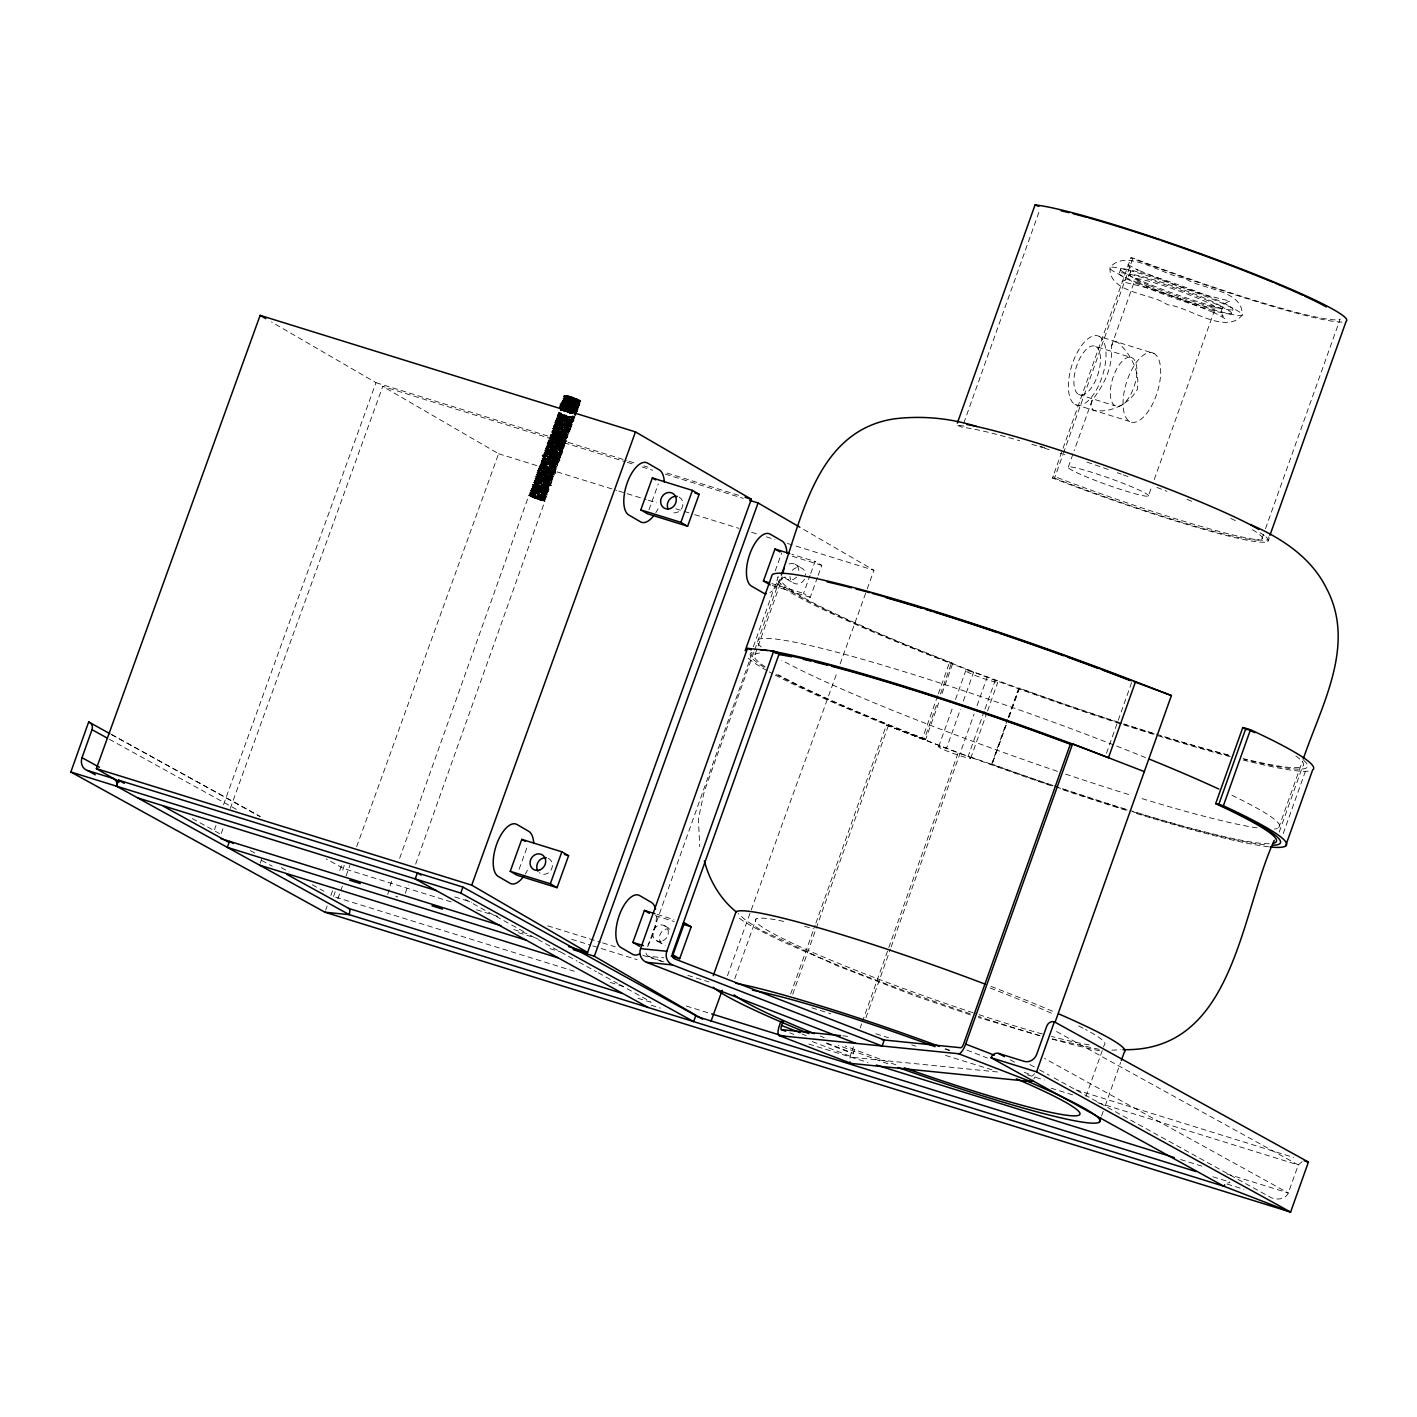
<?xml version="1.0" encoding="UTF-8"?>
<svg xmlns="http://www.w3.org/2000/svg" width="1417" height="1417" viewBox="0 0 1417 1417"><rect width="100%" height="100%" fill="white"/><g stroke="black" fill="none" stroke-linecap="round" stroke-linejoin="round"><path stroke-width="0.75" stroke-dasharray="5 3.75" d="M415.659 864.122L544.978 500.91L528.86 495.454L538.265 499.563L567.792 416.616L559.219 412.754L568.979 418.015L574.115 419.095L570.342 416.332L574.204 418.847L570.449 420.371C539.399 413.215 572.875 415.075 572.096 421.327C551.514 414.561 555.198 410.682 573.991 418.918L557.713 414.295M566.889 415.199L564.621 415.146L535.803 496.747L529.905 495.826L532.863 497.456L536.264 498.766L566.233 414.579M344.207 865.433L342.099 872.482M537.539 497.828L566.765 415.766L562.567 414.632L561.858 416.633L558.652 415.553M1092.153 400.161L1090.789 406.342L1093.286 410.186C1109.83 413.658 1129.243 404.164 1137.266 389.516C1140.419 371.927 1130.589 353.524 1117.517 342.117L1113.744 341.887L1111.495 345.819C1113.195 366.241 1104.605 384.485 1092.153 400.161L1074.104 450.854M260.232 863.13L261.667 859.127M325.662 910.139L327.15 905.959M330.852 895.544L333.827 887.201M339.761 870.516L341.993 864.264M333.544 896.5L335.687 890.496M387.744 894.41L391.482 881.268M399.647 858.33L528.86 495.454M529.303 494.108L531.393 494.002L530.011 492.106L533.872 492L543.898 494.94L546.307 497.154L532.101 492L530.72 490.105L532.438 489.768L541.613 491.823L546.997 494.728L541.896 494.09L541.949 495.454L545.988 496.871L536.813 493.222L529.923 492.354L537.025 496.641L545.598 499.156L540.178 495.826L529.303 494.108L534.563 497.881L544.872 501.246L535.484 497.119M539.594 498.607L568.128 418.422L561.858 416.633L535.396 490.937L547.033 495.153L540.214 493.399L531.428 488.635L534.032 487.802L540.515 489.255L547.741 493.151L537.415 489.875L532.154 486.102L543.03 487.82L548.45 491.15L538.123 487.873L532.863 484.1L543.738 485.818L549.158 489.148L538.85 485.872L533.571 482.099L544.465 483.817L549.885 487.147L541.294 484.632L534.191 480.345L550.593 485.145L542.002 482.63L534.918 478.344L551.302 483.144L540.975 479.867L535.715 476.094L548.237 478.379L551.992 480.717L550.717 481.39L538.779 476.484L536.423 474.093L541.861 474.305L551.851 477.742L552.825 478.893L549.087 478.645L538.513 473.987L537.132 472.091L546.218 473.243L553.108 476.856L549.087 475.439L549.034 474.075L554.136 474.713L546.927 471.241L538.336 469.983L538.69 471.613L543.118 473.863L551.78 477.334L553.427 476.714M534.28 480.629L536.016 479.761L541.507 480.735L550.682 484.897L536.83 479.389L536.122 481.39C533.961 480.186 535.892 484.472 533.571 484.809C530.578 476.573 560.671 491.734 543.561 484.667M534.988 478.627L536.724 477.759L542.215 478.733L551.39 482.896L534.918 478.344M554.844 472.711L553.197 473.331L542.959 469.116C539.594 466.459 570.236 479.407 547.635 469.24C539.186 464.687 534.067 472.18 544.978 474.057M549.566 457.443L559.148 461.127L556.544 462.013L542.038 458.329L558.316 462.952L556.544 462.013L555.925 463.766C560.689 468 543.738 461.074 542.109 458.612C544.252 455.991 563.134 464.103 555.712 462.332C512.122 442.441 590.871 471.347 547.228 457.106L546.927 456.097L559.237 460.879L549.654 457.177L542.746 456.327L549.849 460.614L558.44 463.129L551.195 459.232L542.197 458.364L557.802 464.882L550.487 461.233L541.489 460.366C570.254 474.181 554.065 461.676 540.709 462.084C548.025 471.099 569.351 470.586 543.845 463.979C534.103 463.377 550.434 469.027 552.949 470.09C560.016 471.896 546.997 465.786 544.713 466.299C530.95 464.634 547.617 477.051 554.136 474.713M546.803 465.183L540.462 463.979L540.993 465.75L539.275 466.087L542.959 469.116L532.863 497.456M534.492 498.093L555.163 438.916L565.649 442.866L564.692 441.697L554.685 438.278L549.158 438.314L563.541 445.363L564.852 445.115L563.984 443.698L559.432 441.785L551.142 439.766L548.45 440.315L562.832 447.365L564.108 446.692L560.353 444.353L547.83 442.069L550.186 444.46L562.124 449.366L563.399 448.693L559.644 446.355L547.121 444.07L552.382 447.825L562.708 451.12L557.288 447.79L546.413 446.072L551.674 449.827L562 453.121L556.58 449.791L545.687 448.073L550.965 451.828L561.291 455.123L555.871 451.793L544.978 450.075L550.239 453.83L560.565 457.124L555.145 453.794L544.27 452.076L549.53 455.831L559.857 459.126L554.437 455.796L543.561 454.078L547.228 457.106L545.102 463.111L557.005 467.132L545.456 462.668L541.188 461.977L541.542 463.607M566.357 440.864L550.593 434.31L566.871 438.933L550.752 434.346L566.357 440.864L559.042 437.215L549.973 436.064L555.234 439.819L565.56 443.114L560.3 440.457L549.743 437.959L550.257 439.731L548.538 440.598L553.657 443.167M552.223 433.567L551.868 431.955L555.251 431.955L552.807 428.589L554.543 427.721L565.348 430.343L569.12 433.106L554.915 427.952L553.533 426.056L555.251 425.72L566.056 428.341L569.829 431.105L559.52 427.81L554.242 424.055L565.135 425.773L570.555 429.103L560.229 425.808L554.95 422.053L565.844 423.772L571.264 427.102L560.937 423.807L555.677 420.052L561.114 420.264L571.104 423.683L572.061 424.852L566.853 424.02L567.172 427.102L565.418 428.023L565.348 430.343C548.645 426.747 548.716 428.182 565.95 435.037C574.611 433.159 543.242 425.879 555.783 433.088C576.967 442.972 565.029 431.813 553.108 431.724C547.493 435.621 577.233 442.706 561.557 435.781C552.028 429.457 544.181 439.819 556.385 442.033M549.973 436.064L553.657 439.093L546.927 456.097M571.954 424.675C568.925 426.003 554.206 420.158 558.103 417.714C563.576 416.687 580.368 426.11 566.375 420.619M538.141 499.422C555.11 504.133 535.449 493.984 530.489 495.277C528.736 492.638 532.951 492.638 532.119 490.317L531.34 488.351L534.298 488.546L547.635 492.974L532.278 489.627M553.533 476.891L551.213 474.412L539.045 471.259L538.336 469.983M547.6 443.964L547.954 445.593M548.308 441.962C558.245 451.722 576.205 448.941 549.017 443.22L548.22 442.21L550.026 440.014L564.852 445.115L548.45 440.315M556.863 417.944L557.218 419.556M558.44 412.294L559.201 414.26C559.29 416.155 557.802 416.935 556.367 418.582M530.631 493.063L531.924 492.496L545.262 498.873L542.959 498.111L542.676 496.658L546.307 497.154L529.923 492.354M534.988 480.806L536.919 478.485L550.682 484.897M536.423 476.803L551.39 482.896L536.423 476.803L536.919 478.485L535.484 477.99L536.016 479.761L534.368 480.381L541.418 484.065M539.275 466.087L541.117 467.38C542.87 466.228 539.576 463.518 542.622 462.473L556.385 468.885L542.534 463.377L542.339 466.476L555.588 471.135L542.215 466.282L539.186 466.335L541.453 468.992L538.566 468.088M550.363 436.206C590.251 445.434 544.996 440.616 553.303 432.451L567.066 438.863L553.144 433.602L551.479 432.344L554.171 431.264L552.736 428.306M569.917 430.857L556.155 424.445L554.242 426.765C551.16 420.371 573.46 428.749 569.191 428.784L566.889 430.378L553.445 426.304L569.917 430.857L559.449 426.907L555.163 438.916M560.423 420.636C538.46 420.14 595.335 437.924 556.881 422.443C556.066 424.392 552.453 424.055 557.519 426.322L553.25 438.331M556.385 420.76L571.352 426.854L557.59 420.442C555.854 421.611 557.182 422.107 554.95 422.585M572.061 424.852L558.298 418.44C556.226 419.627 558.369 420.14 555.659 420.583M569.085 419.839L573.283 420.92C572.255 423.098 569.847 418.724 570.892 421.735C575.763 425.755 555.393 418.724 559.007 416.439L572.769 422.851M529.993 496.021L529.781 494.002M530.95 495.861L530.844 493.63M539.912 494.94L530.72 490.636L532.438 489.768L531.924 487.997L547.724 492.726L532.154 486.102L546.608 491.841L548.344 490.973L532.225 486.385C546.661 495.543 557.218 492.39 534.209 487.306L532.774 484.348L549.158 489.148L533.695 485.624M532.987 487.625C529.852 485.057 536.866 486.987 534.262 484.313L534.351 483.374C532.579 472.428 572.858 496.393 535.715 478.804M545.935 491.788L546.696 489.095C553.498 487.342 538.903 483.463 535.626 483.303L534.191 480.345M537.982 473.615C534.847 471.046 541.843 472.977 539.239 470.302L539.045 467.982M537.858 470.09L539.682 471.383L540.391 469.381L554.242 474.89L551.922 472.41L540.621 469.293L539.186 466.335M548.662 443.592C542.569 444.353 565.985 453.351 560.902 449.756C548.68 446.426 535.396 443.415 559.75 450.393L562.071 448.799C563.665 451.846 550.983 444.637 547.192 444.353C561.628 453.493 572.185 450.34 549.176 445.275L547.741 442.317M548.964 450.34L545.687 448.073L547.405 447.737L546.891 445.965L548.999 445.77L547.511 444.212L549.707 443.769L549.371 441.59M550.806 437.57L563.328 440.386L566.977 439.111L553.622 434.257L550.664 434.594L566.269 441.112L565.525 440.545C563.86 442.423 566.711 444.23 561.114 441.661L560.494 443.415C571.334 446.621 555.588 438.296 551.319 439.27L550.451 435.958L561.008 438.438M550.735 438.012L551.851 437.764L551.355 436.277C551.178 434.08 553.02 437.322 550.682 436.773L551.337 436.082L565.649 442.866M551.443 436.011L552.736 435.267L552.081 434.275C555.677 430.52 564.993 438.685 567.579 436.932C565.72 434.187 570.183 435.586 565.95 435.037L565.188 437.747M562 432.876C556.296 431.902 549.69 426.251 556.474 426.251C561.345 424.392 557.926 413.569 566.286 420.867C579.925 426.623 564.604 420.017 558.44 419.255L557.678 417.82M542.64 468.106L545.102 463.111L541.808 460.224L550.363 461.8L557.713 465.13L542.109 458.612L543.845 457.744L543.313 455.973L547.6 456.664M561.841 413.427L557.802 414.579L573.407 421.097L561.77 416.881M530.543 496.375L529.214 494.356M546.413 496.906L533.607 491.008L532.898 493.01L529.692 494.25M541.028 467.628L554.862 473.136L553.445 471.383L554.826 470.568C553.746 471.135 526.77 460.667 548.946 465.803M552.506 455.796C548.078 453.015 540.727 454.272 544.677 457.372L546.448 454.963L559.237 460.879M553.657 429.564L569.014 432.929C564.409 429.369 549.105 425.578 553.852 431.6L551.798 437.357C548.999 435.55 553.002 439.164 549.955 438.774L549.247 438.066M554.561 429.599L555.712 428.944L568.5 434.86M557.094 418.759L559.272 418.936L560.707 414.933C597 429.634 545.793 412.17 561.663 413.941L560.76 414.242C557.979 413.215 557.643 416.208 557.926 417.554M532.083 496.127L554.33 432.256L556.155 432.646M555.039 422.337L558.812 421.947L560.76 414.242M531.534 496.871L531.038 495.649C527.673 494.019 551.62 504.771 541.489 499.369L541.188 496.092L543.597 496.357L543.915 493.169L531.428 488.103L542.569 493.718M557.519 426.322L557.908 422.248L571.157 426.924L554.862 422.301M559.449 426.907L563.718 414.898L566.056 415.075M569.935 419.343L569.616 418.334C567.402 414.526 578.473 417.997 572.858 416.846L571.883 416.368L572.309 417.732M541.949 495.454L542.233 497.172L545.598 499.156L531.836 493.399M546.147 483.711L545.793 487.165L549.247 488.9M549.087 475.439L549.353 477.139L552.736 479.141L549.07 480.434L535.626 476.342L550.133 480.026M560.494 443.415L560.76 445.115L564.108 446.692L555.765 443.787M554.366 427.562L554.702 429.758L552.807 430.768L554.738 428.448L554.242 426.765L569.209 432.858L568.43 431.193L566.711 430.892L569.12 433.106L564.001 432.026L564.32 435.108C574.682 439.784 551.744 432.752 555.003 430.945L566.924 435.851L564.108 433.85L552.01 430.307L568.306 434.93M568.235 421.646L566.959 425.844M549.849 473.88L551.124 469.682M542.746 456.327L544.181 459.285L541.4 460.614L557.005 467.132L555.429 467.734L542.764 463.288L542.18 461.357L553.409 463.873L554.012 460.064L557.784 460.808L557.218 459.569M561.964 439.855L563.24 435.657M558.121 433.407C563.346 436.595 572.61 437.251 565.046 433.106L564.533 430.538L566.375 429.351L566.127 426.021L571.246 426.676M568.376 421.841L569.669 417.643C573.354 420.424 576.542 416.509 572.096 416.297L568.872 423.098L570.714 424.533L568.306 426.375L568.748 427.739M542.959 498.111L542.25 500.112C551.886 501.848 529.586 494.285 530.135 495.631M534.882 481.869L546.059 487.165L545.811 490.105L548.538 490.902L533.624 486.066M552.825 478.893C550.717 474.961 540.887 472.286 537.822 474.305L538.301 475.793L536.335 477.051L551.302 483.144L547.936 481.16L548.273 477.688L537.132 472.091L549.619 477.157L549.389 480.097C553.303 481.036 552.276 477.175 550.168 481.833C551.319 484.047 547.015 488.458 550.487 484.968M541.312 463.04C540.568 457.177 548.662 463.625 553.905 465.148L549.619 477.157L553.445 477.139L547.121 474.66M557.218 458.081L544.27 452.076L556.757 457.142L555.801 462.084C560.105 464.174 555.978 461.34 559.024 460.95M549.141 441.838L560.317 447.134L558.883 451.137L562.088 452.873L547.706 445.841L546.395 446.603L562 453.121L545.598 448.321L546.519 449.596M566.481 433.549L567.066 434.789L564.763 434.612L560.317 447.134L562.655 447.861L564.143 447.117L548.538 440.067M567.615 423.4L569.333 424.055L565.294 433.106L567.154 434.541M543.012 500.024L544.341 498.589L543.667 497.597M555.677 470.887L541.365 464.103L540.072 464.369L540.763 465.361L553.338 468.407L555.747 466.565L553.905 465.148L554.614 463.146L543.437 457.85M563.045 443.751L562.602 442.387L565.011 440.545L564.338 439.553M535.591 479.867L546.767 485.163L546.059 487.165L547.812 488.83L538.779 484.951M550.806 477.582L551.372 478.822L537.22 472.375L538.513 472.109M540.107 467.61L552.63 470.409L554.933 468.814L554.366 467.575M545.297 455.619C540.284 452.289 552.913 456.309 554.596 456.469C559.432 457.638 559.166 459.958 560.14 457.089C557.767 454.52 542.268 448.782 544.323 455.353L544.234 456.292C542.374 458.825 552.63 457.337 556.19 460.401L558.511 458.807L556.757 457.142L557.837 456.327C565.401 456.557 555.836 452.909 550.894 450.925M554.968 452.643C569.138 458.169 552.843 447.896 546.873 449.224L546.165 447.967L558.174 453.139C559.502 462.137 527.018 440.368 558.635 455.565L559.219 456.805L556.916 458.4L544.394 455.601M562.071 448.799L561.486 447.559M565.631 438.792L565.064 437.552M569.191 428.784L568.624 427.544M572.751 418.777L569.528 416.527M574.806 416.669L572.362 417.023L571.6 419.733M544.128 500.591L543.632 498.908L544.854 498.589L542.959 499.599L530.596 493.878M552.612 478.964L550.77 478.893L551.266 480.576L549.07 480.434L549.495 481.78M547.369 476.732L551.975 478.574L552.913 472.888L554.206 472.322L541.418 468.531M556.899 466.955L555.039 466.884L555.535 468.566L553.338 468.407L553.781 469.771M564.887 442.299L562 447.365L563.399 448.693M569.793 428.536L554.153 424.303L568.589 428.855C570.962 427.367 569.528 424.09 571.937 422.532L572.574 422.921M531.552 491.628C531.428 488.086 543.402 492.939 546.997 494.728C545.191 492.673 549.247 490.353 548.042 487.838L547.245 487.59M552.311 479.105L552.311 475.829L539.151 469.859M560.14 457.089L558.635 455.565M567.987 435.054L567.987 431.795L554.844 425.826M554.95 424.763C573.761 438.367 569.191 427.155 572.982 417.785L572.185 417.537M405.262 893.312L408.238 884.97M753.383 646.63L778.27 576.737A281.416 23.062 19.6 0 0 951.445 663.085L996.346 680.922A17.057 1.399 19.6 0 1 989.792 680.532A17.057 1.399 19.6 0 1 968.59 672.597A17.057 1.399 19.6 0 1 971.46 671.623L975.002 672.668A17.057 1.399 19.6 0 1 987.295 676.954L1019.018 688.343A281.416 23.062 19.6 0 0 1121.892 723.68M647.728 946.645L752.409 652.652M753.915 652.174L704.196 791.802L698.368 818.937L699.785 846.693M754.641 650.102L780.625 577.162M755.19 654.247L757.387 648.083M758.113 646.028L782.273 578.189M734.75 978.775L756.04 918.995M963.79 423.134L1039.989 209.185M790.651 994.026L815.147 925.212M815.891 923.14L886.422 725.061L969.263 756.997A17.057 1.399 19.6 0 1 962.71 756.589A17.057 1.399 19.6 0 1 941.508 748.654A17.057 1.399 19.6 0 1 944.377 747.68L946.521 748.318L960.425 709.262M792.723 994.238L888.494 725.256M937.647 695.765L922.29 738.93A287.81 23.575 19.6 0 1 769.396 671.941M938.391 693.71L949.372 662.873A287.81 23.575 19.6 0 1 775.276 582.157M776.41 674.492A281.416 23.062 19.6 0 0 924.345 739.143L937.523 702.141M940.463 693.923L951.445 663.085L952.809 663.227L941.827 694.064M924.345 739.143L925.726 739.284L938.904 702.283M938.674 746.67L952.596 707.614M955.519 699.396L965.774 670.613M963.347 701.025L973.603 672.243L949.372 662.873M1119.306 273.127L1120.741 269.124M1265.966 536.937A170.554 13.975 19.6 0 1 1052.477 477.972L1130.872 257.788L1132.945 258A164.159 13.444 19.6 0 0 1340.145 319.091L1265.434 528.878M1052.477 477.972L1054.531 478.184L1062.679 455.335M1063.423 453.263L1132.945 258M849.899 1058.109A10.663 3.348 -68.8 0 1 851.227 1053.061L853.459 1046.809M860.137 1028.051L861.625 1023.871M862.368 1021.781L958.14 752.817L991.935 764.418A281.416 23.062 19.6 0 0 1053.097 785.886M997.55 1071.978L853.247 1057.419A4.269 1.346 -68.8 0 1 853.3 1053.274L855.531 1047.021M865.911 1017.831L890.425 949.018M891.169 946.928L974.117 713.955M977.039 705.737L987.295 676.954M1068.312 467.061L1073.378 452.873M1111.495 345.819L1135.318 278.919M984.23 711.192L968.13 756.43L991.404 764.773A287.81 23.575 19.6 0 0 1051.892 786.028M984.974 709.138L995.212 680.355L1018.486 688.715A287.81 23.575 19.6 0 0 1154.855 734.768M970.698 758.254L986.817 713.034M987.543 710.98L997.781 682.197M991.404 764.773L1007.505 719.553M1008.231 717.498L1018.486 688.715M1005.84 725.362L991.935 764.418L1006.194 725.114M1008.762 717.126L1019.372 688.113A277.147 22.707 19.6 0 0 1121.75 723.255M1009.117 716.896L1019.372 688.113M1148.372 496.021A42.634 3.489 19.6 0 0 1091.409 472.198A42.634 3.489 19.6 0 0 1085.263 476.413A42.634 3.489 19.6 0 0 1148.372 496.021L1151.312 487.749M1154.27 479.477L1215.379 307.861A42.634 3.489 19.6 0 0 1158.415 284.038A42.634 3.489 19.6 0 0 1152.251 288.253A42.634 3.489 19.6 0 0 1215.379 307.861M1231.391 313.653A59.691 4.889 19.6 0 0 1151.631 280.3A59.691 4.889 19.6 0 0 1143.023 286.216A59.691 4.889 19.6 0 0 1231.391 313.653L1232.808 309.65A59.691 4.889 19.6 0 0 1153.066 276.297A59.691 4.889 19.6 0 0 1144.44 282.213A59.691 4.889 19.6 0 0 1232.808 309.65M1106.482 753.259L1132.094 681.311M1261.75 539.275L1264.708 530.95M1267.754 541.436L1268.463 539.434M1085.936 1096.457L1104.286 1044.914A185.485 15.197 19.6 0 0 1085.599 1029.521M1101.54 1116.029L1104.481 1107.793M1105.225 1105.721L1120.617 1062.449M1278.719 827.829L1302.471 761.142M1279.214 832.133L1302.648 766.349M1283.217 833.568L1306.651 767.784M214.481 829.707L215.986 825.544M223.496 804.75L375.983 382.679L271.515 321.978M221.247 833.444L223.514 827.209M230.262 808.487L382.749 386.416L625.251 461.712M337.866 898.679L342.365 886.21M346.12 875.812L349.875 865.415M356.641 846.711L498.607 453.741L382.749 386.416M519.118 869.223L527.779 845.276M648.968 509.819L658.338 483.852M775.205 570.892L781.706 552.913M817.45 577.339L810.241 597.319L803.528 593.404L810.028 575.444M810.737 573.442L815.076 561.469L791.855 554.26M818.176 575.355L821.789 565.365L815.076 561.469M727.47 975.728L837.146 672.172M840.157 663.847L866.442 591.084M867.204 588.994L873.952 570.289L801.792 528.346M560.459 418.068L561.805 414.313L558.511 412.577L559.91 413.923L558.404 415.819M569.793 417.838C572.592 416.563 566.747 415.783 568.128 418.422M562.478 421.15L555.588 420.3L567.668 423.842L568.943 419.645M564.108 433.85C563.895 431.229 549.885 427.845 552.01 433.017M563.381 435.851L564.32 435.108L551.78 432.203C554.614 434.346 548.485 433.513 551.514 435.568M562.673 437.853L563.275 434.027L565.773 434.063L564.055 433.407M561.256 441.856L562.531 437.658M560.53 443.858L561.823 439.66M559.821 445.859L560.76 445.115L550.682 442.511M559.113 447.861L560.388 443.663L564.852 445.115L548.928 440.209M558.404 449.862L559.68 445.664M557.678 451.864L558.971 447.666M544.89 450.323L556.97 453.865L558.263 449.667M556.261 455.867L560.459 456.947L544.181 452.324L556.261 455.867L557.554 451.669M555.553 457.868L556.828 453.67M554.826 459.87L556.119 455.672M554.118 461.871L555.411 457.673C562.531 458.523 556.031 464.617 555.34 467.327C556.686 469.842 550.593 476.803 554.047 474.961L551.744 472.924L554.118 472.57M552.701 465.874L553.976 461.676M551.975 467.876L553.268 463.678M551.266 469.877L552.559 465.679M550.558 471.879L551.851 467.681M543.225 475.209L536.335 474.341L548.414 477.883L549.353 477.139L545.279 476.059M547.706 479.885L550.416 471.684M546.997 481.886C549.459 478.503 531.233 479.265 536.901 477.263C537.008 474.217 548.645 478.857 551.904 480.965C548.432 480.505 551.248 484.189 548.627 484.897L535.13 481.621M546.289 483.888L546.891 480.08L552.01 481.142L551.355 480.328M545.563 485.889L546.856 481.691M544.854 487.891C546.218 486.456 531.924 481.55 533.447 485.872M544.146 489.892L545.421 485.712M543.437 491.894L544.713 487.714L534.28 482.807M541.294 497.898L542.233 497.172L532.243 494.303L531.499 491.38L542.711 493.895L544.004 489.715L548.45 491.15M542.002 495.897L543.296 491.717M533.607 496.552L535.396 490.937M539.895 500.024L541.152 497.721C535.591 496.658 525.902 490.689 533.66 490.3M1302.134 1161.603L1298.291 1164.951L1288.301 1192.972C1285.626 1199.437 1277.16 1200.128 1271.403 1197.808L1051.148 1076.265M561.415 412.932L560.707 414.933L559.113 413.817M542.534 463.377C544.234 453.103 552.736 460.72 557.802 464.882M536.83 479.389L538.177 475.634C533.766 474.181 540.072 474.305 537.521 472.233L552.683 476.573M541.613 500.555L534.492 496.96M556.97 419.822L556.775 418.192L558.971 417.749L558.493 416.261M555.553 423.825L555.34 422.195L557.82 422.496L570.502 426.535M547.706 445.841L548.751 448.463L547.529 449.366L545.775 448.357L549.3 446.957L551.426 440.953L564.232 446.869M559.308 456.557C555.553 455.194 541.737 449.844 546.377 450.287L546.856 451.775L545.758 452.041M545.563 451.846L545.368 450.216L547.83 450.517L561.167 454.946M542.25 461.605C541.383 460.1 543.03 458.683 543.845 457.744M548.414 477.883L551.248 479.885L537.132 474.801C539.647 470.922 540.869 466.406 541.099 462.225L556.261 466.565L555.57 465.378L557.058 464.315L556.296 463.377L557.767 462.314L557.891 458.878L559.857 459.126L558.511 458.807M538.442 471.861L537.769 470.338M535.697 476.626C538.779 476.271 535.325 472.764 539.363 474.288M532.739 487.873L532.544 486.244L533.536 486.314M555.73 424.002L557.023 423.258L556.509 421.558M555.021 426.003L556.296 425.259L555.801 423.559M554.295 428.005L555.588 427.261L555.074 425.561M552.169 434.009L553.445 433.265L552.949 431.565M550.026 440.014L551.319 439.27L549.158 438.314M545.031 454.042L546.324 453.281L545.811 451.598M542.18 462.048L543.473 461.287L542.959 459.604M541.471 464.05L542.764 463.288L541.471 463.359L541.861 465.786L539.346 466.37M538.637 468.372L541.152 467.787L540.833 465.608M538.247 470.231L540.621 469.293L539.399 469.612M537.911 474.057L539.204 473.296L538.69 471.613M535.768 480.062L537.061 479.3L536.547 477.618M535.059 482.063L536.352 481.302L535.839 479.619M534.351 484.065L535.626 483.303L534.404 483.622M532.916 488.068L534.209 487.306L532.916 487.377L533.5 489.308L532.207 490.069M543.101 500.945L542.959 499.599M557.572 415.943L557.713 417.005M557.891 414.331L560.406 413.746L559.91 412.241M558.457 416.067L557.164 416.332L558.847 417.59M557.749 418.068L556.456 418.334L561.504 421.15M554.33 424.338L555.623 424.073M553.604 426.34L554.897 426.074M552.896 428.341L555.889 428.448L553.445 426.304M571.547 425.047L567.668 423.842M570.431 428.926C565.72 429.351 568.483 441.909 562.815 439.359M549.335 438.349L563.665 441.998M548.627 440.35L551.426 440.953L552.152 438.951L563.718 443.804L565.454 442.936M547.83 442.069L549.194 442.086M566.162 440.935L563.328 440.386L563.753 441.75M547.777 446.089L546.484 446.355C553.657 448.197 558.068 454.52 561.876 452.944M545.049 450.358L547.564 449.774L547.245 447.595M544.341 452.36L545.634 452.094M544.181 452.324L546.625 454.467L543.632 454.361L554.702 459.675M542.924 456.363L545.439 455.778L545.102 453.599M556.633 461.765L556.19 460.401L557.837 461.375L544.748 456.469C542.02 457.726 544.358 462.403 540.78 462.367L545.811 465.183M559.75 458.949L556.916 458.4L557.342 459.763M557.607 464.953L553.409 463.873M537.929 470.373L539.222 470.107M555.464 470.958L552.63 470.409L553.073 471.772M554.755 472.959L552.223 473.579L539.859 467.858M534.368 480.381L535.661 480.115M545.51 485.446C551.833 485.73 546.2 488.971 549.761 486.97L540.302 483.463L533.571 482.63M532.934 484.384L548.538 490.902M532.81 488.121L531.517 488.387C542.215 494.462 549.07 492.407 544.181 501.175M532.774 484.348L535.219 486.492L533.607 491.008L530.808 490.388L541.861 495.72M530.082 492.39C536.069 489.148 528.931 480.204 544.004 489.715M529.373 494.391L530.667 494.126M546.909 494.976L542.711 493.895M1227.742 1182.912L1229.743 1182.61M1111.92 1050.156L1120.705 1049.749M549.654 438.207C553.002 437.41 555.358 439.323 561.114 441.661M548.22 442.21L550.416 441.767L550.097 439.571M539.664 466.228C547.068 466.53 554.384 471.843 556.173 468.956L548.857 466.051M538.956 468.23L540.054 468.053M534.971 482.311L533.483 482.347L536.848 484.366M646.028 953.021A4.269 4.038 -84.2 0 0 648.596 956.28L663.882 957.821M842.761 1035.827L849.314 1036.5M558.581 415.996L560.034 416.244M557.784 418.263L571.937 422.532L572.858 416.846L573.336 417.838L574.487 416.793L573.69 415.783M549.229 442.281L554.632 443.167M548.503 444.283L551.868 444.655M547.883 446.036L549.353 446.266M544.358 460.277L542.711 459.852M539.966 468.301L543.331 468.673M539.328 470.054L553.409 474.571M539.239 470.302L550.699 473.402M538.619 472.056L553.338 476.962M530.684 494.32C534.687 493.948 528.736 495.95 532.579 496.375M1099.202 1049.359L1052.176 1038.927M559.237 418.493L569.227 421.345M549.973 444.513L562.762 448.303L560.742 450.872C557.66 449.384 562.638 453.493 559.538 453.068L558.333 454.396L556.97 453.865M532.863 492.549L546.2 496.977M532.154 494.551C550.628 502.876 543.278 493.47 549.211 486.332C548.592 485.021 546.679 485.199 548.202 481.16C550.398 478.928 535.52 474.234 537.025 475.864M551.071 446.904L562.602 450.943C560.423 450.659 559.573 453.316 561.256 454.698M546.076 460.915L554.26 463.394M541.099 474.925L545.368 475.811M1040.007 1035.845L978.474 1017.512M562.39 421.398L571.866 424.923M553.834 445.434L563.311 448.941M545.279 469.452L552.984 472.02L554.313 470.568L553.657 469.576M554.933 468.814L556.296 469.133L555.623 468.318M1099.309 336.467A36.24 16.172 -72.7 0 1 1093.587 394.387A36.24 16.172 -72.7 0 1 1068.666 380.624A36.24 16.172 -72.7 0 1 1099.309 336.467L1153.969 353.435A36.24 16.172 -72.7 0 1 1148.248 411.355A36.24 16.172 -72.7 0 1 1123.327 397.592A36.24 16.172 -72.7 0 1 1153.969 353.435M1095.731 346.474A25.577 11.425 -72.7 0 1 1091.71 387.355A25.577 11.425 -72.7 0 1 1074.104 377.648A25.577 11.425 -72.7 0 1 1095.731 346.474L1132.183 357.793A25.577 11.425 -72.7 0 1 1128.145 398.673A25.577 11.425 -72.7 0 1 1110.556 388.966A25.577 11.425 -72.7 0 1 1132.183 357.793M1078.638 394.511L1115.073 405.829M1075.06 404.518L1129.739 421.487M375.983 382.679L626.916 460.596M629.024 461.251L635.347 463.217M643.779 465.839L647.994 467.149M666.982 473.03L738.664 495.295M627.359 462.367L633.682 464.333M642.114 466.955L652.67 470.231M665.317 474.146L743.34 498.377M498.607 453.741L616.696 490.406M618.804 491.061L625.127 493.027M627.235 493.683L646.223 499.563M648.331 500.219L656.762 502.84M675.732 508.738L692.612 513.981M694.72 514.637L739.001 528.382M751.648 532.314L757.971 534.28M766.42 536.884L774.851 539.505M787.498 543.437L793.821 545.403M795.929 546.059L873.952 570.289M792.245 556.19L821.789 565.365M771.875 583.591L803.528 593.404M772.265 585.522L810.241 597.319M657.063 914.355L673.943 919.598M655.345 915.648L674.333 921.546M454.733 896.961L471.631 902.204M547.706 925.832L600.542 942.234M602.65 942.89L615.332 946.822M642.804 955.359L663.935 961.913M811.852 1007.841L830.858 1013.757M944.98 1049.182L949.195 1050.493M1027.378 1074.777L1044.294 1080.02M1075.981 1089.868L1293.632 1157.441M451.244 901.92L343.516 868.479L326.105 858.861M476.59 909.803L497.721 916.356M571.653 939.312L590.659 945.21M592.767 945.865L599.108 947.849M601.215 948.504L637.136 959.646M687.83 975.392L708.943 981.946M875.83 1033.772L888.494 1037.705M911.733 1044.914L915.949 1046.224M945.529 1055.417L994.114 1070.49M1051.148 1088.203L1074.387 1095.412M1097.608 1102.639L1298.291 1164.951L1054.496 1030.407M513.769 929.57L528.523 934.157M518.427 932.652L537.415 938.55M549.955 948.646L560.477 951.923M335.652 897.156L576.453 971.92M610.249 982.424L625.039 987.011M686.306 1006.035L709.527 1013.244M808.806 1044.081L867.966 1062.449M1180.574 1159.513L1201.705 1166.085M1227.051 1173.949L1288.301 1192.972L1044.524 1058.428M638.04 998.277L652.847 1002.882M1212.899 1176.783L1229.797 1182.026M651.165 1005.22L660.428 1008.089M1226.998 1184.027L1243.913 1189.27M557.926 457.567L559.945 458.878M555.074 465.573L557.094 466.884M540.586 465.856L554.95 472.888M540.072 487.82C549.141 488.883 541.418 492.638 547.121 494.905M564.533 422.018L571.228 424.533M564.568 428.43C555.057 421.469 557.696 431.689 553.409 429.829M556.686 444.035L564.019 446.94M970.468 1014.909L914.532 995.708L836.367 965.455L760.61 929.959L745.997 920.519L738.186 913.575M572.185 416.049L573.566 416.527M550.097 478.096L551.461 478.574M546.537 488.103L547.901 488.582M554.508 456.717C567.508 460.082 555.712 449.065 546.289 449.844M550.947 466.724L554.401 468.017M395.75 896.182L397.787 896.961M571.476 418.05L567.792 416.616M567.916 428.058L555.659 422.762M564.356 438.066L553.232 433.354M560.778 448.073L547.901 442.352M553.657 468.088L547.918 465.803M886.422 725.061L958.14 752.817M966.961 1050.121L987.454 1058.056M1024.332 1072.332L1032.532 1075.503A4.269 1.346 -68.8 0 0 1034.445 1073.625M648.596 956.28L662.961 961.86M826.66 1042.965L853.3 1053.274M802.057 1034.02L806.149 1035.614M826.642 1043.55L851.227 1053.061M789.73 1032.834L793.821 1034.41M812.278 1041.548L853.247 1057.419M569.669 417.643L561.805 414.313M567.526 423.648L563.594 421.77M566.818 425.649L555.747 420.335L558.44 419.255L557.147 419.308L557.731 421.256L556.261 421.823M564.674 431.654L555.269 427.597L558.209 419.343L565.56 422.868M563.966 433.655L556.19 430.077M558.528 442.635L560.388 443.663M555.411 457.673C545.598 457.992 543.703 445.647 552.825 452.041M549.707 473.685L538.478 468.336M547.564 479.69C535.98 479.212 536.901 466.707 547.033 474.908M566.375 429.351L569.723 430.927M558.44 442.883C548.379 435.054 550.186 442.689 547.104 446.78C547.086 449.88 544.907 454.662 544.146 455.849M543.473 484.933C538.07 478.291 531.375 484.667 537.982 487.2M564.232 420.017L558.936 417.342M572.929 415.978L574.717 416.917M1029.911 1064.539L1037.634 1068.808M1039.564 1069.87L1049.218 1075.202M1010.179 1059.81L1015.971 1062.998M465.485 899.494L509.748 923.919M511.679 924.982L525.14 932.421M530.188 935.202L577.109 961.098M579.039 962.161L596.362 971.725M598.293 972.788L617.529 983.398M619.459 984.461L650.244 1001.465M111.288 734.36L260.232 816.546M111.766 734.715L259.966 816.511M109.41 739.284L237.1 809.745M192.305 818.548L221.318 834.578M250.348 850.59L256.158 853.796M281.31 867.665L289.05 871.933M312.254 884.757L323.873 891.169M261.667 860.456L272.223 866.177M795.061 564.232L801.774 568.146M787.108 579.323L793.821 583.219M664.148 925.496L670.861 929.393A8.52 7.599 -59.8 0 0 659.861 935.025A8.52 7.599 -59.8 0 0 665.494 945.334M656.868 940.888L663.581 944.802M574.062 415.836L574.912 416.846M562.088 452.873L561.309 451.208L546.997 447.843M570.165 423.736L569.74 422.372L572.131 420.53L571.476 419.538M569.457 425.738L569.032 424.374L571.423 422.532L570.768 421.54M568.04 429.741L567.597 428.377L570.006 426.535L569.333 425.543M566.605 433.744L566.18 432.38L568.571 430.538L567.916 429.546M565.897 435.745L565.454 434.381L567.863 432.539L567.19 431.547M564.462 439.748L564.037 438.384L566.428 436.542L565.773 435.55M562.336 445.753L561.894 444.389L564.303 442.547L563.629 441.555M561.61 447.754L561.185 446.39L563.576 444.548L562.921 443.556M560.902 449.756L560.477 448.392L562.868 446.55L562.212 445.558M559.485 453.759L559.042 452.395L561.451 450.553L560.778 449.561M558.759 455.76C558.688 454.963 562.018 455.619 560.866 451.81C563.505 449.791 561.894 446.762 564.515 444.814C564.533 442.015 565.525 439.217 567.278 437.056C563.275 435.745 552.807 429.989 552.701 431.831M558.05 457.762L557.625 456.398L560.016 454.556L559.361 453.564M555.198 465.768L554.773 464.404L557.164 462.562L556.509 461.57M554.49 467.769L554.065 466.406L556.456 464.563L555.801 463.572M551.638 475.775L551.213 474.412L553.604 472.57L552.949 471.578M550.93 477.777L550.487 476.413L552.896 474.571L552.223 473.579M550.221 479.778L549.778 478.415L552.187 476.573L551.514 475.581M548.786 483.782L548.361 482.435L550.752 480.576L550.097 479.584M548.078 485.783L547.635 484.437L550.044 482.577L549.371 481.585M547.369 487.785L546.927 486.438L549.335 484.579L548.662 483.587M546.643 489.786L546.218 488.44L548.609 486.58L547.954 485.588M545.226 493.789L544.783 492.443L547.192 490.583L546.519 489.591M544.518 495.791L544.075 494.444L546.484 492.585L545.811 491.593M543.791 497.792L543.366 496.446L545.758 494.586L545.102 493.594M543.083 499.794L542.658 498.447L545.049 496.588L544.394 495.596M570.041 423.541L570.714 424.533M537.256 475.616L537.592 477.795L536.299 477.866M1268.498 536.866A170.554 13.975 19.6 0 1 1053.185 475.97M1341.952 322.066A170.554 13.975 19.6 0 1 1130.872 257.788M964.074 426.145A170.554 13.975 19.6 0 0 956.652 425.1L962.32 427.296A164.159 13.444 19.6 0 1 1019.673 440.722M1039.883 446.16A170.554 13.975 19.6 0 1 1047.57 448.569M1260.067 532.703A170.554 13.975 19.6 0 1 1264.832 535.998M887.981 1063.83A206.793 16.951 19.6 0 1 838.333 1045.268M945.546 1048.669A206.793 16.951 19.6 0 1 949.709 1050.245M895.934 1064.84A185.485 15.197 19.6 0 1 845.223 1045.959M824.304 1037.722A185.485 15.197 19.6 0 1 820.248 1036.075M1099.574 1050.723A206.793 16.951 19.6 0 1 1051.52 1038.909M1039.777 1035.561A206.793 16.951 19.6 0 1 978.261 1016.379M969.972 1013.633A206.793 16.951 19.6 0 1 738.186 917.206M991.068 986.409A206.793 16.951 19.6 0 1 1054.903 1012.234M1089.159 1044.843A185.485 15.197 19.6 0 1 1051.396 1036.412M1042.363 1033.967A185.485 15.197 19.6 0 1 975.162 1013.438M973.036 1012.748A185.485 15.197 19.6 0 1 786.205 940.233A185.485 15.197 19.6 0 1 787.09 922.13M804.59 926.364A185.485 15.197 19.6 0 1 813.393 928.684M990.146 988.003A185.485 15.197 19.6 0 1 1053.309 1014.041M1078.638 1025.926A185.485 15.197 19.6 0 1 1083.97 1028.653M1231.975 795.291A277.147 22.707 19.6 0 1 1274.503 829.016M1257.056 827.865A277.147 22.707 19.6 0 1 1139.516 797.86M1128.64 794.512A277.147 22.707 19.6 0 1 1063.582 773.399M1057.489 771.344A277.147 22.707 19.6 0 1 781.67 660.198M761.248 646.984A277.147 22.707 19.6 0 1 853.512 656.744A277.147 22.707 19.6 0 1 1114.524 745.253M1116.631 746.086A277.147 22.707 19.6 0 1 1145.485 757.564M1252.398 529.675A164.159 13.444 19.6 0 1 1217.593 532.438A164.159 13.444 19.6 0 1 1054.531 478.184M1031.859 444.318A164.159 13.444 19.6 0 1 1042.416 447.559M1044.347 448.162A164.159 13.444 19.6 0 1 1052.193 450.624M1060.27 453.227A164.159 13.444 19.6 0 1 1068.507 455.902M1086.928 462.084A164.159 13.444 19.6 0 1 1109.21 469.824M1117.304 472.711A164.159 13.444 19.6 0 1 1121.308 474.164M1123.309 474.89A164.159 13.444 19.6 0 1 1129.314 477.068M1156.945 487.448A164.159 13.444 19.6 0 1 1166.97 491.327M1187.127 499.386A164.159 13.444 19.6 0 1 1194.69 502.521M1230.842 518.445A164.159 13.444 19.6 0 1 1237.218 521.545M1035.172 1076.814A10.663 3.348 -68.8 0 1 1033.879 1078.833M1264.495 844.762A281.416 23.062 19.6 0 1 1129.384 810.701M1127.17 810.028A281.416 23.062 19.6 0 1 1055.116 786.559M764.135 667.372A281.416 23.062 19.6 0 1 753.667 651.873M1268.605 846.781A287.81 23.575 19.6 0 1 1134.078 812.773M1125.824 810.223A287.81 23.575 19.6 0 1 1062.148 789.499M766.987 670.595A287.81 23.575 19.6 0 1 748.194 658.214M1308.263 771.185A287.81 23.575 19.6 0 1 1243.258 760.043M1230.293 756.696A287.81 23.575 19.6 0 1 1156.786 735.352M1303.711 760.38A281.416 23.062 19.6 0 1 1244.091 759.423M1228.982 755.58A281.416 23.062 19.6 0 1 1160.895 736.008M1154.253 733.953A281.416 23.062 19.6 0 1 1123.982 724.353M1269.207 843.717A277.147 22.707 19.6 0 1 1129.845 810.435M1125.47 809.089A277.147 22.707 19.6 0 1 1054.319 785.921M1052.282 785.231A277.147 22.707 19.6 0 1 992.29 764.17M925.726 739.284A277.147 22.707 19.6 0 1 778.5 674.775M765.251 666.876A277.147 22.707 19.6 0 1 761.549 652.936M1295.9 756.005A277.147 22.707 19.6 0 1 1243.046 758.591M1228.362 754.889A277.147 22.707 19.6 0 1 1123.858 723.928M952.809 663.227A277.147 22.707 19.6 0 1 788.631 576.878M656.39 916.516A27.72 12.363 -72.7 0 1 647.923 945.068M782.166 576.613A27.72 12.363 -72.7 0 1 769.909 592.589M789.11 563.984A8.52 7.599 -59.8 0 1 798.639 573.177M796.567 577.073A8.52 7.599 -59.8 0 1 784.256 576.577M792.298 570.378A8.52 7.599 -59.8 0 1 800.853 567.756A8.52 7.599 -59.8 0 1 805.635 574.912M804.555 579.146A8.52 7.599 -59.8 0 1 795.699 583.857A8.52 7.599 -59.8 0 1 789.96 576.453M527.478 870.144A27.72 12.363 -72.7 0 1 525.3 874.023M548.237 858.33A8.52 7.599 -59.8 0 1 551 870.109A8.52 7.599 -59.8 0 1 539.275 872.677M658.055 508.721A27.72 12.363 -72.7 0 1 655.858 512.6M679.133 497.084A8.52 7.599 -59.8 0 1 681.914 508.083A8.52 7.599 -59.8 0 1 671.18 512.157M1110.007 267.512C1108.324 293.673 1152.606 293.248 1167.519 304.814C1187.428 306.072 1225.404 335.599 1242.107 315.265C1243.807 289.103 1199.508 289.529 1184.594 277.962C1164.685 276.687 1126.728 247.178 1110.007 267.512M1130.607 272.029L1126.905 279.255L1121.945 281.593L1148.78 288.306L1177.474 297.977L1215.644 313.316L1213.767 312.413L1225.475 318.878L1221.968 314.787L1222.499 316.168C1219.506 310.146 1223.526 302.228 1230.186 301.166L1203.334 294.47L1174.658 284.782L1136.487 269.46L1138.347 270.346L1126.639 263.899L1130.164 267.972L1129.615 266.609L1130.607 272.029M1137.957 282.922A70.354 5.757 19.6 0 0 1242.107 315.265A70.354 5.757 19.6 0 0 1148.107 275.961A70.354 5.757 19.6 0 0 1137.957 282.922M1149.506 285.49A49.028 4.021 19.6 0 0 1222.092 308.038A49.028 4.021 19.6 0 0 1156.573 280.637A49.028 4.021 19.6 0 0 1149.506 285.49M662.837 940.835A8.52 7.599 -59.8 0 0 665.831 926.559A8.52 7.599 -59.8 0 0 652.865 932.191A8.52 7.599 -59.8 0 0 662.837 940.835"/><path stroke-width="1.5" d="M580.385 401.117L571.104 397.043L566.446 410.682L563.895 410.877M560.955 409.708L572.167 413.091L568.182 411.762L573.177 397.752L564.125 396.282L566.587 398.425M990.997 1057.72L1036.553 1071.872L1290.604 1212.084L1223.881 1186.259L990.997 1057.72A6.394 5.703 -61.1 0 1 998.595 1053.416L1024.101 1061.333A10.663 9.494 -61.1 0 0 1036.783 1054.159L1046.756 1026.138A6.394 5.703 -61.1 0 1 1054.372 1021.834L1308.422 1162.046L1290.604 1212.084L324.918 912.211L70.85 771.999L88.669 721.962L109.835 733.652M95.293 774.798L87.571 770.529A10.663 9.494 -61.1 0 1 82.027 757.688L91.999 729.666A6.394 5.703 -61.1 0 0 88.669 721.962M1224.713 1184.807L1223.881 1186.259L349.29 914.673L116.407 786.152L118.532 780.147L462.916 887.077L695.8 1015.599L693.657 1021.604L460.773 893.082L70.85 771.999M560.565 408.999C560.565 405.156 577.764 411.55 574.983 412.524L574.328 411.532L576.347 412.843M574.593 413.268L576.258 413.091L560.335 408.185L561.841 407.193L561.132 405.935L564.515 405.935L573.194 408.326L577.056 410.841L574.328 410.044M565.153 402.428C557.607 395.29 582.015 404.784 577.977 403.774C583.432 400.887 563.328 395.095 564.285 399.293L564.196 400.232C564.338 401.843 560.353 404.607 564.001 402.428L564.976 402.924L562.159 402.322C564.657 399.346 584.176 408.22 575.745 406.041M578.455 402.765L579.907 402.835L572.468 399.753L563.417 398.283L564.887 399.913L564.214 398.744L566.393 398.921M560.636 410.239L562 409.247L561.433 407.299C559.91 404.004 581.696 410.948 574.505 411.019L576.967 411.089L573.495 409.336L572.875 411.089C577.073 414.526 574.292 409.212 576.914 408.521L577.569 408.911C569.492 407.104 546.377 400.285 572.326 406.661C586.018 411.603 558.493 398.372 562.053 406.236L562.708 407.246C567.756 406.679 574.239 412.276 576.843 410.912M571.104 397.043L565.542 395.733L566.286 397.238C571.299 396.671 577.799 402.251 580.385 400.905M562.708 402.995C561.734 398 570.644 401.153 575.727 403.083C581.307 406.148 576.577 405.492 579.057 402.517L564.338 399.541M567.756 396.051L564.32 404.235C549.3 409.867 577.977 402.038 569.581 413.268M569.244 396.459L564.674 410.257M571.706 408.415L575.231 398.514M566.747 402.871L578.384 407.086L575.922 407.016L578.384 407.086L576.489 405.97C573.247 416.279 573.123 409.531 560.335 408.185M573.495 409.336L577.091 399.275M579.766 400.515C576.719 400.125 580.74 403.703 577.923 401.967L576.489 405.97L573.035 404.66M575.621 414.844L574.664 413.675L576.134 412.914M574.983 412.524L576.258 413.091L574.452 411.727M575.692 410.523L574.239 410.292M576.418 408.521L577.764 408.84L575.745 407.529C578.968 411.515 575.143 404.837 578.437 404.27M574.788 414.526L574.664 413.675M575.833 413.038L575.833 409.779L577.056 410.841M460.773 893.082L462.916 887.077M745.183 650.633L772.265 574.576A287.81 23.575 19.6 0 1 1135.548 681.666L1171.398 695.534L1055.222 1021.816M640.573 948.628L747.503 648.384L773.7 651.023L779.368 653.219L672.437 953.464A4.269 4.038 -84.2 0 0 674.793 958.937L884.279 1040.025L882.136 1046.029L672.65 964.942L646.453 962.285A10.663 10.078 -84.2 0 1 640.573 948.628L666.787 951.268A10.663 10.078 -84.2 0 0 672.65 964.942M781.369 575.072C802.819 515.062 817.503 431.211 893.418 418.971C921.599 415.411 949.691 417.997 976.791 426.535M666.787 951.268L773.7 651.023M713.282 975.64L736.025 911.769A206.793 16.951 19.6 0 1 984.974 984.071M957.361 423.098L1035.065 204.916A170.554 13.975 19.6 0 1 1221.029 261.259A170.554 13.975 19.6 0 1 1346.15 321.252L1269.933 535.272M780.997 1021.126L779.509 1025.306A10.663 3.348 -68.8 0 0 779.403 1035.65L851.103 1063.423L1030.389 1081.508A10.663 3.348 -68.8 0 0 1032.603 1080.339M785.638 1031.239L781.529 1029.645A4.269 1.346 -68.8 0 1 781.582 1025.518L783.07 1021.338M779.403 1035.65L958.689 1053.752A10.663 3.348 -68.8 0 0 965.686 1044.099L1072.598 743.836L1144.316 771.61M1135.548 681.666L1108.466 757.723A287.81 23.575 19.6 0 0 770.919 651.094M1036.553 1071.872L1054.372 1021.834M1099.344 1122.211L1100.814 1118.084M1121.361 1060.394L1124.301 1052.158A206.793 16.951 19.6 0 0 1058.995 1014.005M1273.121 843.328A277.147 22.707 19.6 0 0 1215.68 803.652L1242.762 727.594L1250.467 729.72A287.81 23.575 19.6 0 1 1312.638 769.962L1285.556 846.02M1270.146 846.959A287.81 23.575 19.6 0 0 1223.385 805.777L1250.467 729.72M1274.273 840.334C1240.052 914.319 1234.225 1052.264 1122.902 1049.66M1303.215 759.051C1321.565 705.064 1356.654 644.487 1326.223 587.86C1310.92 557.058 1281.003 537.752 1250.343 524.503M119.152 781.865L96.374 768.616L260.126 315.353L635.471 431.902L751.329 499.227L587.577 952.49L568.589 946.591M587.577 952.49L471.719 885.164L635.471 431.902M510.244 871.313L521.775 839.36L561.858 851.812L568.589 855.726L557.04 887.662L516.957 875.21L510.244 871.313L550.327 883.765L557.04 887.662M640.803 509.907L652.351 477.954L692.435 490.406L699.148 494.303L687.617 526.256L647.534 513.804L640.803 509.907L680.886 522.342L687.617 526.256M550.327 883.765L561.858 851.812M680.886 522.342L692.435 490.406M702.602 1019.142L594.343 956.227L758.095 502.964L749.664 500.343M639.581 946.273L632.868 942.376L644.416 910.423L654.955 913.699M770.157 584.867L763.444 580.97L774.975 549.017L789.747 553.604M679.664 958.724L691.213 926.771L684.5 922.874L672.951 954.828L679.664 958.724L671.233 956.103M710.944 1021.48L722.227 990.288M565.542 395.733L564.922 396.742C565.117 394.635 565.826 398.142 564.125 398.992M564.816 397.805L564.71 395.928L568.979 396.618M563.629 401.542C562.62 398.407 565.596 396.902 570.325 399.133M561.982 404.996C562.549 404.323 562.035 400.958 565.029 402.233M566.587 395.786L564.303 396.317M564.993 397.982L566.286 397.238L564.125 396.282M564.285 399.984L565.56 399.24L565.064 397.539M562.142 405.988L563.435 405.244L562 402.286L571.033 403.756M560.725 409.3C558.139 407.795 564.993 407.104 561.486 407.547M564.887 398.053L564.214 398.744M563.381 401.808C561.38 399.594 566.251 400.125 577.215 403.969M561.309 408.061L560.016 408.326L561.256 407.813M578.986 404.908L564.852 401.241L563.559 401.294L564.143 403.243C569.191 402.676 575.656 408.273 578.278 406.909M1171.398 695.534L1133.476 681.453M1072.598 743.836L1070.543 743.642L963.631 1043.886A4.269 1.346 -68.8 0 1 960.815 1047.748L882.1 1039.795M324.918 912.211L349.29 914.673L349.946 910.352L349.184 908.651L286.748 874.307M781.529 1029.645L840.564 1035.614M561.433 407.99L564.71 408.627M560.725 409.991L562.177 410.239C564.001 405.953 564.674 402.021 572.415 406.413C580.262 411.621 575.001 406.714 578.473 406.838M578.738 400.869L579.819 401.082M564.001 410.629L568.182 411.762M1215.68 803.652L1223.385 805.777M1306.279 1161.444L1308.422 1162.046L1304.207 1160.736M570.945 397.38L578.632 399.948L577.923 401.967L572.379 400.001M566.658 409.389L572.787 411.337M575.532 399.931L577.25 400.462M745.005 497.261L751.329 499.227M694.932 492.992L699.148 494.303M763.444 580.97L769.768 582.936M564.356 854.416L568.589 855.726M682.781 924.15L691.213 926.771M96.374 768.616L471.719 885.164M87.571 770.529L113.077 778.447L118.869 781.653M632.868 942.376L643.424 945.653M137.573 797.842L436.401 890.62M220.662 838.563L500.945 925.673M349.733 880.276L360.272 883.553M431.972 905.817L442.511 909.094M573.265 949.673L594.343 956.227M526.168 940.162L227.34 847.384L229.483 841.379L233.274 843.469M259.524 865.132L558.351 957.927M711.653 1013.899L785.585 1036.872M876.414 1065.07L1174.232 1157.547M348.511 908.386L621.142 993.034M697.217 1016.662L1195.983 1171.54M577.18 403.526L579.199 404.837M568.093 412.01L572.078 413.339M575.656 406.289L577.038 406.768L576.453 405.528M1035.065 204.916L1038.838 206.386M747.503 648.384L751.276 649.836M965.686 1044.099L994.38 1055.187M958.689 1053.752L1030.389 1081.508M646.453 962.285L855.939 1043.39M781.582 1025.518L800.02 1032.656M575.408 400.001L576.878 400.586M567.172 396.778L568.447 397.557L567.119 396.919M562.407 407.582L560.742 406.325L561.964 405.811M998.595 1053.416L1004.387 1056.621M421.203 875.068L417.36 872.943L415.216 878.947L648.118 1007.469M91.999 729.666L107.479 738.204M82.027 757.688L99.438 767.305M118.532 780.147L124.306 783.335M163.256 806.131L228.863 842.353M758.095 502.964L799.879 527.248M652.351 477.954L655.717 479.902M774.975 549.017L780.023 551.939M260.126 315.353L265.811 318.666M521.775 839.36L525.14 841.326M644.416 910.423L649.447 913.363M562.071 404.748L564.143 403.243L562.921 403.544M736.627 912.194C720.544 899.441 709.51 880.754 704.373 860.951M574.416 413.782L575.213 414.791M966.961 424.515A170.554 13.975 19.6 0 1 1119.217 470.586A170.554 13.975 19.6 0 1 1258.757 529.462M1025.766 1080.498A206.793 16.951 19.6 0 1 1088.185 1122.866A206.793 16.951 19.6 0 1 898.112 1067.479M808.859 1033.595A206.793 16.951 19.6 0 1 713.229 987.277M735.795 983.256A206.793 16.951 19.6 0 1 939.258 1046.348M1016.326 1078.833A185.485 15.197 19.6 0 1 1069.587 1115.586A185.485 15.197 19.6 0 1 904.259 1067.798M814.297 1033.666A185.485 15.197 19.6 0 1 734.095 994.84M752.445 990.182A185.485 15.197 19.6 0 1 935.061 1046.667M1149.47 759.175A277.147 22.707 19.6 0 1 1218.85 789.074M1061.209 210.814A164.159 13.444 19.6 0 1 1068.967 212.656M1073.165 213.719A164.159 13.444 19.6 0 1 1086.733 217.332M1088.557 217.828A164.159 13.444 19.6 0 1 1159.354 239.88M1161.338 240.553A164.159 13.444 19.6 0 1 1273.104 282.337M1274.928 283.099A164.159 13.444 19.6 0 1 1302.949 295.321M1304.685 296.135A164.159 13.444 19.6 0 1 1326.33 306.922M851.103 1063.423A10.663 3.348 -68.8 0 1 849.863 1061.9M1273.104 845.187A281.416 23.062 19.6 0 0 1218.762 804.502L1245.844 728.444A281.416 23.062 19.6 0 1 1254.86 732.678M775.117 653.06A281.416 23.062 19.6 0 1 1069.994 743.695M760.592 649.712A287.81 23.575 19.6 0 1 767.199 650.527M827.191 581.909A281.416 23.062 19.6 0 1 851.493 587.807M855.939 588.958A281.416 23.062 19.6 0 1 869.843 592.696M872.234 593.351A281.416 23.062 19.6 0 1 928.454 609.877M930.668 610.568A281.416 23.062 19.6 0 1 1131.528 680.691M778.748 654.512A277.147 22.707 19.6 0 1 791.678 656.833M803.368 659.33A277.147 22.707 19.6 0 1 810.843 661.066M814.775 662.005A277.147 22.707 19.6 0 1 827.298 665.14M831.69 666.291A277.147 22.707 19.6 0 1 1071.199 744.527M886.245 597.744A277.147 22.707 19.6 0 1 921.475 608.159M925.815 609.487A277.147 22.707 19.6 0 1 932.368 611.506M934.352 612.126A277.147 22.707 19.6 0 1 997.426 632.62M999.446 633.293A277.147 22.707 19.6 0 1 1063.512 655.681M1067.586 657.169A277.147 22.707 19.6 0 1 1098.299 668.452M1102.355 669.975A277.147 22.707 19.6 0 1 1130.164 680.567M1242.762 727.594A277.147 22.707 19.6 0 1 1247.261 729.684M655.575 909.041A27.72 12.363 -72.7 0 0 651.377 902.399L639.616 895.562A27.72 12.363 -72.7 0 0 619.335 915.187A27.72 12.363 -72.7 0 0 620.876 947.477L632.62 954.314A27.72 12.363 -72.7 0 0 639.333 954.013M786.913 553.073A27.72 12.363 -72.7 0 0 781.954 540.975L770.193 534.156A27.72 12.363 -72.7 0 0 749.912 553.764A27.72 12.363 -72.7 0 0 751.435 586.071L763.196 592.891A27.72 12.363 -72.7 0 0 766.331 593.652M783.247 572.539A8.52 7.599 -59.8 0 1 784.327 568.306M533.713 843.416A27.72 12.363 -72.7 0 0 528.754 831.336L516.992 824.499A27.72 12.363 -72.7 0 0 496.694 844.125A27.72 12.363 -72.7 0 0 498.235 876.414L509.996 883.252A27.72 12.363 -72.7 0 0 524.131 875.759M537.964 871.154A8.52 7.599 -59.8 0 1 538.194 861.961A8.52 7.599 -59.8 0 1 546.324 857.799M664.29 482.01A27.72 12.363 -72.7 0 0 659.312 469.913L647.569 463.093A27.72 12.363 -72.7 0 0 627.27 482.701A27.72 12.363 -72.7 0 0 628.811 515.009L640.555 521.846A27.72 12.363 -72.7 0 0 653.503 515.965M668.346 509.412A8.52 7.599 -59.8 0 1 668.983 500.201A8.52 7.599 -59.8 0 1 677.255 496.428M113.077 778.447A6.394 5.703 -61.1 0 1 116.407 786.152M577.835 404.518L578.685 405.032L577.835 404.518M540.196 869.772A8.52 7.599 -59.8 0 0 543.189 855.496A8.52 7.599 -59.8 0 0 530.224 861.129A8.52 7.599 -59.8 0 0 540.196 869.772M670.418 508.508A8.52 7.599 -59.8 0 0 674.031 494.338A8.52 7.599 -59.8 0 0 660.889 499.315A8.52 7.599 -59.8 0 0 670.418 508.508"/></g></svg>
